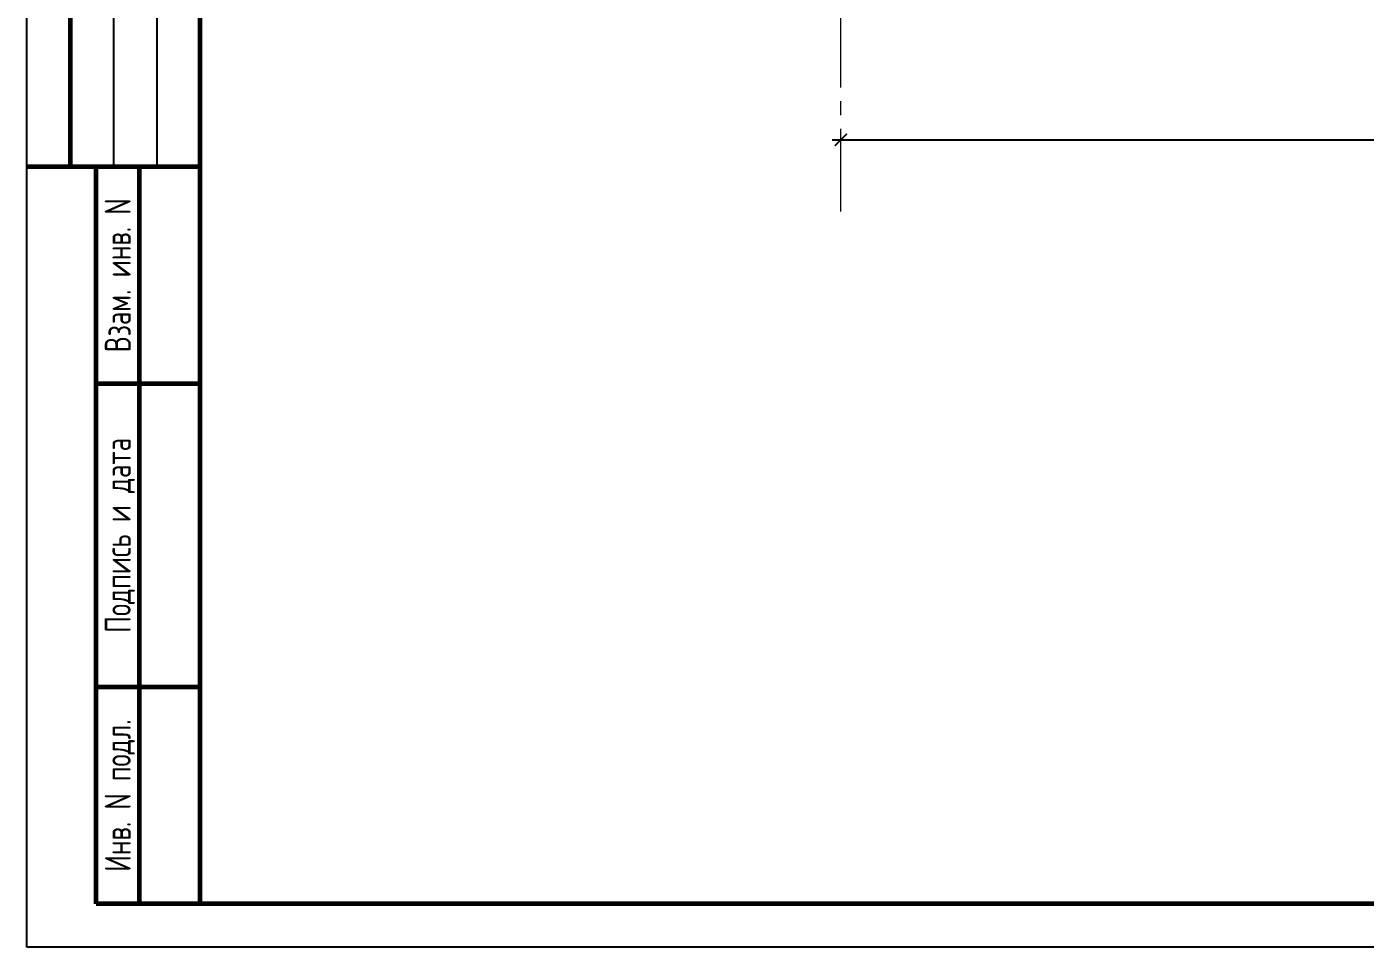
# Model space of a CAD drawing. Header units: millimetres. Extents: x 19315 to 19945, y -11469 to -10873.
# Drawn here: x 19315 to 19469.4, y -11169.6 to -11063.4 of the extents above; entities that cross this region are included whole.
import ezdxf
from ezdxf.enums import TextEntityAlignment as Align

# ---------------------------------------------------------------- set-up
doc = ezdxf.new("R2010")
doc.units = ezdxf.units.MM
for name, pattern in [('CENTER2', [28.575, 19.05, -3.175, 3.175, -3.175]), ('CONTINOUS', [0]), ('ОСЕВАЯ', [2, 1.25, -0.25, 0.25, -0.25])]:
    doc.linetypes.add(name, pattern=pattern)
doc.layers.add('0_FORMAT', color=7, linetype='Continuous')
doc.layers.add('Оси', color=7, linetype='ОСЕВАЯ', lineweight=0)
doc.styles.add('1', font='arial.ttf')
doc.styles.add('Arial-прямой', font='arial.ttf')
doc.styles.add('Romans_0.7', font='romans.shx', dxfattribs={"width": 0.7, "height": 300})
doc.dimstyles.new('zhu m100', dxfattribs={"dimtxt": 2, "dimasz": 1.4, "dimexe": 1, "dimexo": 1, "dimgap": 0.8, "dimtad": 1, "dimlfac": 100, "dimzin": 12, "dimdsep": 46, "dimtxsty": '1', "dimblk": 'ARCHTICK', "dimcen": 0.09, "dimdle": 1, "dimclrd": 7, "dimclre": 7, "dimclrt": 7, "dimazin": 3, "dimtfac": 1, "dimtmove": 1, "dimatfit": 3, "dimfxl": 1, "dimtolj": 1, "dimtzin": 0, "dimarcsym": 0})

# ---------------------------------------------------------------- blocks, each defined once
blk = doc.blocks.new('_ArchTick')
at = {"color": 0, "linetype": 'ByBlock', "const_width": 0.15}
blk.add_lwpolyline([(-0.5, -0.5), (0.5, 0.5)], dxfattribs=at)
blk = doc.blocks.new('*D33')
at = {"layer": 'Defpoints', "color": 0, "linetype": 'CONTINOUS', "ltscale": 0.5, "transparency": 16777216}
for p in [(19408.93, -11076.48), (19708.93, -11076.48), (19708.93, -11076.48)]:
    blk.add_point(p, dxfattribs=at)
at = {"layer": 'Оси', "color": 7, "linetype": 'CONTINOUS', "lineweight": -2, "ltscale": 0.5, "transparency": 16777216}
blk.add_line((19407.93, -11076.48), (19709.93, -11076.48), dxfattribs=at)
at = {"layer": 'Оси', "color": 7, "linetype": 'CONTINOUS', "lineweight": -2, "ltscale": 0.5, "transparency": 16777216, "xscale": 1.4, "yscale": 1.4, "zscale": 1.4, "rotation": 180}
blk.add_blockref('_ArchTick', (19408.93, -11076.48), dxfattribs=at)
at = {"layer": 'Оси', "color": 7, "linetype": 'CONTINOUS', "lineweight": -2, "ltscale": 0.5, "transparency": 16777216, "xscale": 1.4, "yscale": 1.4, "zscale": 1.4}
blk.add_blockref('_ArchTick', (19708.93, -11076.48), dxfattribs=at)
at = {"layer": 'Оси', "color": 7, "linetype": 'CONTINOUS', "ltscale": 0.5, "transparency": 16777216, "insert": (19558.93, -11074.66), "char_height": 2, "attachment_point": 5, "style": 'Arial-прямой'}
blk.add_mtext('\\A1;30000', dxfattribs=at)
blk = doc.blocks.new('*U10')
at = {"layer": '0_FORMAT'}
for p, q in [((0, 0), (0, 297)), ((10, 155), (10, 90)), ((15, 155), (15, 90)), ((20, 90), (8, 90)), ((630, 0), (0, 0))]:
    blk.add_line(p, q, dxfattribs=at)
at = {"layer": '0_FORMAT', "lineweight": 60}
for p, q in [((20, 5), (20, 292)), ((5, 155), (5, 90)), ((20, 90), (0, 90)), ((8, 5), (8, 90)), ((13, 5), (13, 90)), ((20, 65), (8, 65)), ((20, 30), (8, 30)), ((20, 5), (8, 5)), ((625, 5), (20, 5))]:
    blk.add_line(p, q, dxfattribs=at)
at = {"layer": '0_FORMAT', "style": 'Romans_0.7', "width": 0.7}
for s, p in [('Взам. инв. N', (10.5, 77.5)), ('Подпись и дата', (10.5, 47.5)), ('Инв. N подл.', (10.5, 17.5))]:
    blk.add_text(s, height=3, rotation=90, dxfattribs=at).set_placement(p, align=Align.MIDDLE_CENTER)
for tag, p in [('ДОЛЖНОСТЬ_1', (441.5, 32.5)), ('ФАМИЛИЯ_1', (460.5, 32.5)), ('ДОЛЖНОСТЬ_2', (441.5, 27.5)), ('ФАМИЛИЯ_2', (460.5, 27.5)), ('ДОЛЖНОСТЬ_3', (441.5, 22.5)), ('ФАМИЛИЯ_3', (460.5, 22.5)), ('ДОЛЖНОСТЬ_4', (441.5, 17.5)), ('ФАМИЛИЯ_4', (460.5, 17.5)), ('ДОЛЖНОСТЬ_5', (441.5, 12.5)), ('ФАМИЛИЯ_5', (460.5, 12.5)), ('ДОЛЖНОСТЬ_6', (441.5, 7.5)), ('ФАМИЛИЯ_6', (460.5, 7.5))]:
    blk.add_attdef(tag, text='', height=3, dxfattribs=at).set_placement(p, align=Align.MIDDLE_LEFT)
for tag, p in [('СТАДИЯ', (582.5, 25)), ('ЛИСТ', (597.5, 25)), ('ЛИСТОВ', (615, 25))]:
    blk.add_attdef(tag, text='', height=3, dxfattribs=at).set_placement(p, align=Align.MIDDLE_CENTER)

msp = doc.modelspace()

# ---------------------------------------------------------------- linework, layer by layer
at = {"layer": 'Оси', "linetype": 'CENTER2', "ltscale": 0.5}
msp.add_line((19408.93391, -11084.74086), (19408.93391, -10901.97118), dxfattribs=at)

# ---------------------------------------------------------------- block references
at = {"color": 7}
msp.add_blockref('*U10', (19315.00703, -11169.61138), dxfattribs=at)

# ---------------------------------------------------------------- dimensions: what is measured, and where the dimension line sits
at = {"layer": 'Оси', "linetype": 'CONTINOUS', "ltscale": 0.5}
dim = msp.add_linear_dim(base=(19708.93391, -11076.48273), p1=(19408.93391, -11076.48273), p2=(19708.93391, -11076.48273), dimstyle='zhu m100', override={"dimtxt": 2, "dimtxsty": 'Arial-прямой'}, dxfattribs=at)
dim.commit()
dim.dimension.update_dxf_attribs({"geometry": '*D33', "text_midpoint": (19558.93391, -11074.6609)})

doc.saveas('drawing.dxf')
